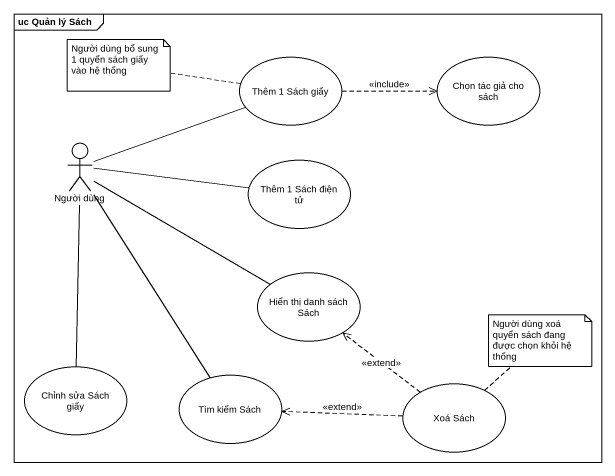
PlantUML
@startuml
mainframe uc Quản lý Sách
usecase "Thêm 1 Sách giấy" as Thêm_1_Sách_giấy
usecase "Chọn tác giả cho sách" as Chọn_tác_giả_cho_sách
actor "Người dùng" as Người_dùng
usecase "Thêm 1 Sách điện tử" as Thêm_1_Sách_điện_tử
usecase "Hiển thị danh sách Sách" as Hiển_thị_danh_sách_Sách
usecase "Chỉnh sửa Sách giấy" as Chỉnh_sửa_Sách_giấy
usecase "Tìm kiếm Sách" as Tìm_kiếm_Sách
usecase "Xoá Sách" as Xoá_Sách
Thêm_1_Sách_giấy .right.> Chọn_tác_giả_cho_sách : <<include>>
Người_dùng -right- Thêm_1_Sách_giấy
Người_dùng -right- Thêm_1_Sách_điện_tử
Người_dùng -right- Hiển_thị_danh_sách_Sách
Người_dùng -- Chỉnh_sửa_Sách_giấy
Người_dùng -- Tìm_kiếm_Sách
Xoá_Sách .up.> Hiển_thị_danh_sách_Sách : <<extend>>
Xoá_Sách .left.> Tìm_kiếm_Sách : <<extend>>
note left of Thêm_1_Sách_giấy : Người dùng bổ sung 1 quyển sách giấy vào hệ thống
note top of Xoá_Sách : Người dùng xoá quyển sách đang được chọn khỏi hệ thống
@enduml
